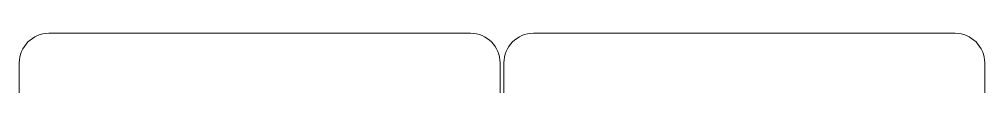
# Model space of a CAD drawing. Header units: inches. Extents: x 122.4 to 155, y 425.6 to 427.6.
import ezdxf

# ---------------------------------------------------------------- set-up
doc = ezdxf.new("R2010")
doc.units = ezdxf.units.IN
doc.header["$MEASUREMENT"] = 0
doc.layers.get('0').update_dxf_attribs({"color": 1, "lineweight": 9})

msp = doc.modelspace()

# ---------------------------------------------------------------- linework, layer by layer
at = {"lineweight": 5}
for p, q in [((123.37, 427.645), (137.62, 427.645)), ((153.995, 427.645), (139.745, 427.645)), ((122.37, 425.645), (122.37, 426.645)), ((138.62, 426.645), (138.62, 425.645)), ((138.745, 426.645), (138.745, 425.645)), ((154.995, 425.645), (154.995, 426.645))]:
    msp.add_line(p, q, dxfattribs=at)
for centre, start, end in [((123.37, 426.645), 90, 180), ((137.62, 426.645), 0, 90), ((139.745, 426.645), 90, 180), ((153.995, 426.645), 0, 90)]:
    msp.add_arc(centre, 1, start, end, dxfattribs=at)

doc.saveas('drawing.dxf')
